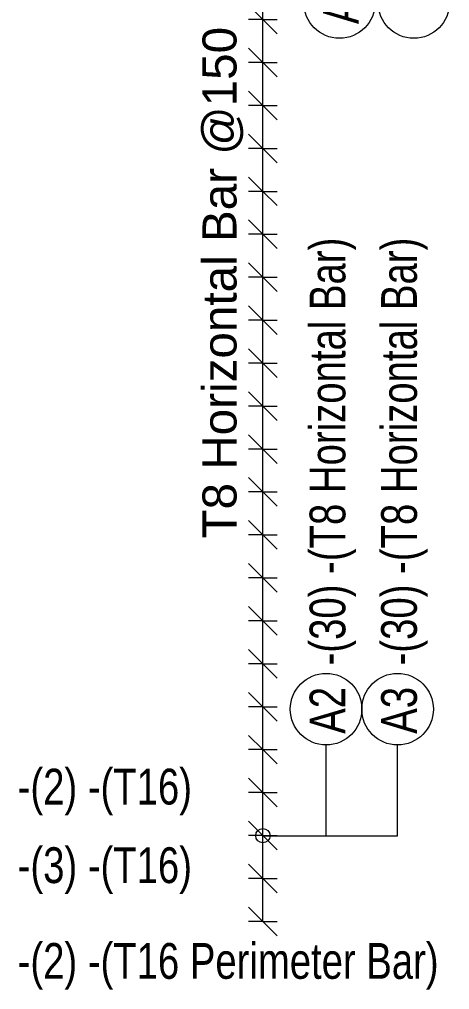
# Model space of a CAD drawing. Header units: millimetres. Extents: x -8986 to 3673, y -4076 to 6166.
# Drawn here: x -4183 to -2679, y -1599 to 1789 of the extents above; entities that cross this region are included whole.
import ezdxf

# ---------------------------------------------------------------- set-up
doc = ezdxf.new("R2010")
doc.units = ezdxf.units.MM
for name, color, linetype, lineweight in [('A-ANNO-DIMS', 211, 'Continuous', 9), ('A-ANNO-DIMS-50', 211, 'Continuous', 9), ('S-RBAR-IDEN', 171, 'Continuous', 9)]:
    doc.layers.add(name, color=color, linetype=linetype, lineweight=lineweight)
doc.styles.add('Arial_1', font='arial.ttf', dxfattribs={"height": 119.0625})
doc.styles.add('Nirmala UI Semilight', font='NirmalaS.ttf', dxfattribs={"width": 0.8, "height": 125})
doc.dimstyles.new('Arrow_Filled_-_2_5_NI_UI_1', dxfattribs={"dimscale": 304.8, "dimtxt": 130.920493, "dimasz": 0.328084, "dimexe": 0.164042, "dimexo": 0.0625, "dimgap": 0.164042, "dimtad": 1, "dimdec": 4, "dimzin": 0, "dimdsep": 46, "dimtxsty": 'Arial_1', "dimblk1": 'OBLIQUE', "dimblk2": 'OBLIQUE', "dimsah": 1, "dimcen": 0.09, "dimazin": 0, "dimtfac": 1, "dimtdec": 4, "dimtix": 1, "dimtmove": 0, "dimatfit": 3, "dimfxl": 0.164042, "dimfxlon": 1, "dimtvp": 1, "dimtolj": 1, "dimtzin": 0, "dimarcsym": 2})

# ---------------------------------------------------------------- blocks, each defined once
blk = doc.blocks.new('M_Rebar Tag_rfa MARK - DOT 1 MM-794228-Elevation Front 1')
at = {"layer": 'S-RBAR-IDEN'}
blk.add_circle((-4935.3, 5538.6), 125, dxfattribs=at)
blk = doc.blocks.new('DIMBLOCK152-Elevation Front 1')
at = {"layer": 'A-ANNO-DIMS-50'}
for p, q in [((-3332.2, -1211), (-3382.2, -1161)), ((-3332.2, -1211), (-3382.2, -1211)), ((-3332.2, -1361), (-3332.2, -1211)), ((-3332.2, -1211), (-3282.2, -1261)), ((-3332.2, -1211), (-3282.2, -1211)), ((-3332.2, -1361), (-3382.2, -1311)), ((-3332.2, -1361), (-3382.2, -1361)), ((-3332.2, -1361), (-3282.2, -1411)), ((-3332.2, -1361), (-3282.2, -1361))]:
    blk.add_line(p, q, dxfattribs=at)
blk = doc.blocks.new('_Oblique')
at = {"color": 0, "linetype": 'ByBlock', "lineweight": -2}
blk.add_line((-0.5, -0.5), (0.5, 0.5), dxfattribs=at)
blk = doc.blocks.new('DIMBLOCK153-Elevation Front 1')
at = {"layer": 'A-ANNO-DIMS-50'}
for p, q in [((-3332.2, -1061.1), (-3382.2, -1011.1)), ((-3332.2, -1061.1), (-3382.2, -1061.1)), ((-3332.2, -1211), (-3332.2, -1061.1)), ((-3332.2, -1061.1), (-3282.2, -1111.1)), ((-3332.2, -1061.1), (-3282.2, -1061.1)), ((-3332.2, -1211), (-3382.2, -1161)), ((-3332.2, -1211), (-3382.2, -1211)), ((-3332.2, -1211), (-3282.2, -1261)), ((-3332.2, -1211), (-3282.2, -1211))]:
    blk.add_line(p, q, dxfattribs=at)
blk = doc.blocks.new('DIMBLOCK154-Elevation Front 1')
at = {"layer": 'A-ANNO-DIMS-50'}
for p, q in [((-3332.2, -911.1), (-3382.2, -861.1)), ((-3332.2, -911.1), (-3382.2, -911.1)), ((-3332.2, -1061.1), (-3332.2, -911.1)), ((-3332.2, -911.1), (-3282.2, -961.1)), ((-3332.2, -911.1), (-3282.2, -911.1)), ((-3332.2, -1061.1), (-3382.2, -1011.1)), ((-3332.2, -1061.1), (-3382.2, -1061.1)), ((-3332.2, -1061.1), (-3282.2, -1111.1)), ((-3332.2, -1061.1), (-3282.2, -1061.1))]:
    blk.add_line(p, q, dxfattribs=at)
blk = doc.blocks.new('DIMBLOCK155-Elevation Front 1')
at = {"layer": 'A-ANNO-DIMS-50'}
for p, q in [((-3332.2, -761.1), (-3382.2, -711.1)), ((-3332.2, -761.1), (-3382.2, -761.1)), ((-3332.2, -911.1), (-3332.2, -761.1)), ((-3332.2, -761.1), (-3282.2, -811.1)), ((-3332.2, -761.1), (-3282.2, -761.1)), ((-3332.2, -911.1), (-3382.2, -861.1)), ((-3332.2, -911.1), (-3382.2, -911.1)), ((-3332.2, -911.1), (-3282.2, -961.1)), ((-3332.2, -911.1), (-3282.2, -911.1))]:
    blk.add_line(p, q, dxfattribs=at)
blk = doc.blocks.new('DIMBLOCK156-Elevation Front 1')
at = {"layer": 'A-ANNO-DIMS-50'}
for p, q in [((-3332.2, -611.2), (-3382.2, -561.2)), ((-3332.2, -611.2), (-3382.2, -611.2)), ((-3332.2, -761.1), (-3332.2, -611.2)), ((-3332.2, -611.2), (-3282.2, -661.2)), ((-3332.2, -611.2), (-3282.2, -611.2)), ((-3332.2, -761.1), (-3382.2, -711.1)), ((-3332.2, -761.1), (-3382.2, -761.1)), ((-3332.2, -761.1), (-3282.2, -811.1)), ((-3332.2, -761.1), (-3282.2, -761.1))]:
    blk.add_line(p, q, dxfattribs=at)
blk = doc.blocks.new('DIMBLOCK157-Elevation Front 1')
at = {"layer": 'A-ANNO-DIMS-50'}
for p, q in [((-3332.2, -461.2), (-3382.2, -411.2)), ((-3332.2, -461.2), (-3382.2, -461.2)), ((-3332.2, -611.2), (-3332.2, -461.2)), ((-3332.2, -461.2), (-3282.2, -511.2)), ((-3332.2, -461.2), (-3282.2, -461.2)), ((-3332.2, -611.2), (-3382.2, -561.2)), ((-3332.2, -611.2), (-3382.2, -611.2)), ((-3332.2, -611.2), (-3282.2, -661.2)), ((-3332.2, -611.2), (-3282.2, -611.2))]:
    blk.add_line(p, q, dxfattribs=at)
blk = doc.blocks.new('DIMBLOCK158-Elevation Front 1')
at = {"layer": 'A-ANNO-DIMS-50'}
for p, q in [((-3332.2, -311.2), (-3382.2, -261.2)), ((-3332.2, -311.2), (-3382.2, -311.2)), ((-3332.2, -461.2), (-3332.2, -311.2)), ((-3332.2, -311.2), (-3282.2, -361.2)), ((-3332.2, -311.2), (-3282.2, -311.2)), ((-3332.2, -461.2), (-3382.2, -411.2)), ((-3332.2, -461.2), (-3382.2, -461.2)), ((-3332.2, -461.2), (-3282.2, -511.2)), ((-3332.2, -461.2), (-3282.2, -461.2))]:
    blk.add_line(p, q, dxfattribs=at)
blk = doc.blocks.new('DIMBLOCK159-Elevation Front 1')
at = {"layer": 'A-ANNO-DIMS-50'}
for p, q in [((-3332.2, -161.3), (-3382.2, -111.3)), ((-3332.2, -161.3), (-3382.2, -161.3)), ((-3332.2, -311.2), (-3332.2, -161.3)), ((-3332.2, -161.3), (-3282.2, -211.3)), ((-3332.2, -161.3), (-3282.2, -161.3)), ((-3332.2, -311.2), (-3382.2, -261.2)), ((-3332.2, -311.2), (-3382.2, -311.2)), ((-3332.2, -311.2), (-3282.2, -361.2)), ((-3332.2, -311.2), (-3282.2, -311.2))]:
    blk.add_line(p, q, dxfattribs=at)
blk = doc.blocks.new('DIMBLOCK160-Elevation Front 1')
at = {"layer": 'A-ANNO-DIMS-50'}
for p, q in [((-3332.2, -11.3), (-3382.2, 38.7)), ((-3332.2, -11.3), (-3382.2, -11.3)), ((-3332.2, -161.3), (-3332.2, -11.3)), ((-3332.2, -11.3), (-3282.2, -61.3)), ((-3332.2, -11.3), (-3282.2, -11.3)), ((-3332.2, -161.3), (-3382.2, -111.3)), ((-3332.2, -161.3), (-3382.2, -161.3)), ((-3332.2, -161.3), (-3282.2, -211.3)), ((-3332.2, -161.3), (-3282.2, -161.3))]:
    blk.add_line(p, q, dxfattribs=at)
blk = doc.blocks.new('DIMBLOCK161-Elevation Front 1')
at = {"layer": 'A-ANNO-DIMS-50'}
for p, q in [((-3332.2, 138.7), (-3382.2, 188.7)), ((-3332.2, 138.7), (-3382.2, 138.7)), ((-3332.2, -11.3), (-3332.2, 138.7)), ((-3332.2, 138.7), (-3282.2, 88.7)), ((-3332.2, 138.7), (-3282.2, 138.7)), ((-3332.2, -11.3), (-3382.2, 38.7)), ((-3332.2, -11.3), (-3382.2, -11.3)), ((-3332.2, -11.3), (-3282.2, -61.3)), ((-3332.2, -11.3), (-3282.2, -11.3))]:
    blk.add_line(p, q, dxfattribs=at)
blk = doc.blocks.new('DIMBLOCK162-Elevation Front 1')
at = {"layer": 'A-ANNO-DIMS-50'}
for p, q in [((-3332.2, 288.6), (-3382.2, 338.6)), ((-3332.2, 288.6), (-3382.2, 288.6)), ((-3332.2, 138.7), (-3332.2, 288.6)), ((-3332.2, 288.6), (-3282.2, 238.6)), ((-3332.2, 288.6), (-3282.2, 288.6)), ((-3332.2, 138.7), (-3382.2, 188.7)), ((-3332.2, 138.7), (-3382.2, 138.7)), ((-3332.2, 138.7), (-3282.2, 88.7)), ((-3332.2, 138.7), (-3282.2, 138.7))]:
    blk.add_line(p, q, dxfattribs=at)
blk = doc.blocks.new('DIMBLOCK163-Elevation Front 1')
at = {"layer": 'A-ANNO-DIMS-50'}
for p, q in [((-3332.2, 438.6), (-3382.2, 488.6)), ((-3332.2, 438.6), (-3382.2, 438.6)), ((-3332.2, 288.6), (-3332.2, 438.6)), ((-3332.2, 438.6), (-3282.2, 388.6)), ((-3332.2, 438.6), (-3282.2, 438.6)), ((-3332.2, 288.6), (-3382.2, 338.6)), ((-3332.2, 288.6), (-3382.2, 288.6)), ((-3332.2, 288.6), (-3282.2, 238.6)), ((-3332.2, 288.6), (-3282.2, 288.6))]:
    blk.add_line(p, q, dxfattribs=at)
blk = doc.blocks.new('DIMBLOCK164-Elevation Front 1')
at = {"layer": 'A-ANNO-DIMS-50'}
for p, q in [((-3332.2, 588.6), (-3382.2, 638.6)), ((-3332.2, 588.6), (-3382.2, 588.6)), ((-3332.2, 438.6), (-3332.2, 588.6)), ((-3332.2, 588.6), (-3282.2, 538.6)), ((-3332.2, 588.6), (-3282.2, 588.6)), ((-3332.2, 438.6), (-3382.2, 488.6)), ((-3332.2, 438.6), (-3382.2, 438.6)), ((-3332.2, 438.6), (-3282.2, 388.6)), ((-3332.2, 438.6), (-3282.2, 438.6))]:
    blk.add_line(p, q, dxfattribs=at)
blk = doc.blocks.new('DIMBLOCK165-Elevation Front 1')
at = {"layer": 'A-ANNO-DIMS-50'}
for p, q in [((-3332.2, 738.5), (-3382.2, 788.5)), ((-3332.2, 738.5), (-3382.2, 738.5)), ((-3332.2, 588.6), (-3332.2, 738.5)), ((-3332.2, 738.5), (-3282.2, 688.5)), ((-3332.2, 738.5), (-3282.2, 738.5)), ((-3332.2, 588.6), (-3382.2, 638.6)), ((-3332.2, 588.6), (-3382.2, 588.6)), ((-3332.2, 588.6), (-3282.2, 538.6)), ((-3332.2, 588.6), (-3282.2, 588.6))]:
    blk.add_line(p, q, dxfattribs=at)
blk = doc.blocks.new('DIMBLOCK166-Elevation Front 1')
at = {"layer": 'A-ANNO-DIMS-50'}
for p, q in [((-3332.2, 888.5), (-3382.2, 938.5)), ((-3332.2, 888.5), (-3382.2, 888.5)), ((-3332.2, 738.5), (-3332.2, 888.5)), ((-3332.2, 888.5), (-3282.2, 838.5)), ((-3332.2, 888.5), (-3282.2, 888.5)), ((-3332.2, 738.5), (-3382.2, 788.5)), ((-3332.2, 738.5), (-3382.2, 738.5)), ((-3332.2, 738.5), (-3282.2, 688.5)), ((-3332.2, 738.5), (-3282.2, 738.5))]:
    blk.add_line(p, q, dxfattribs=at)
blk = doc.blocks.new('DIMBLOCK167-Elevation Front 1')
at = {"layer": 'A-ANNO-DIMS-50'}
for p, q in [((-3332.2, 1038.4), (-3382.2, 1088.4)), ((-3332.2, 1038.4), (-3382.2, 1038.4)), ((-3332.2, 888.5), (-3332.2, 1038.4)), ((-3332.2, 1038.4), (-3282.2, 988.4)), ((-3332.2, 1038.4), (-3282.2, 1038.4)), ((-3332.2, 888.5), (-3382.2, 938.5)), ((-3332.2, 888.5), (-3382.2, 888.5)), ((-3332.2, 888.5), (-3282.2, 838.5)), ((-3332.2, 888.5), (-3282.2, 888.5))]:
    blk.add_line(p, q, dxfattribs=at)
blk = doc.blocks.new('DIMBLOCK168-Elevation Front 1')
at = {"layer": 'A-ANNO-DIMS-50'}
for p, q in [((-3332.2, 1188.4), (-3382.2, 1238.4)), ((-3332.2, 1188.4), (-3382.2, 1188.4)), ((-3332.2, 1038.4), (-3332.2, 1188.4)), ((-3332.2, 1188.4), (-3282.2, 1138.4)), ((-3332.2, 1188.4), (-3282.2, 1188.4)), ((-3332.2, 1038.4), (-3382.2, 1088.4)), ((-3332.2, 1038.4), (-3382.2, 1038.4)), ((-3332.2, 1038.4), (-3282.2, 988.4)), ((-3332.2, 1038.4), (-3282.2, 1038.4))]:
    blk.add_line(p, q, dxfattribs=at)
blk = doc.blocks.new('DIMBLOCK169-Elevation Front 1')
at = {"layer": 'A-ANNO-DIMS-50'}
for p, q in [((-3332.2, 1338.4), (-3382.2, 1388.4)), ((-3332.2, 1338.4), (-3382.2, 1338.4)), ((-3332.2, 1188.4), (-3332.2, 1338.4)), ((-3332.2, 1338.4), (-3282.2, 1288.4)), ((-3332.2, 1338.4), (-3282.2, 1338.4)), ((-3332.2, 1188.4), (-3382.2, 1238.4)), ((-3332.2, 1188.4), (-3382.2, 1188.4)), ((-3332.2, 1188.4), (-3282.2, 1138.4)), ((-3332.2, 1188.4), (-3282.2, 1188.4))]:
    blk.add_line(p, q, dxfattribs=at)
blk = doc.blocks.new('DIMBLOCK170-Elevation Front 1')
at = {"layer": 'A-ANNO-DIMS-50'}
for p, q in [((-3332.2, 1488.3), (-3382.2, 1538.3)), ((-3332.2, 1488.3), (-3382.2, 1488.3)), ((-3332.2, 1338.4), (-3332.2, 1488.3)), ((-3332.2, 1488.3), (-3282.2, 1438.3)), ((-3332.2, 1488.3), (-3282.2, 1488.3)), ((-3332.2, 1338.4), (-3382.2, 1388.4)), ((-3332.2, 1338.4), (-3382.2, 1338.4)), ((-3332.2, 1338.4), (-3282.2, 1288.4)), ((-3332.2, 1338.4), (-3282.2, 1338.4))]:
    blk.add_line(p, q, dxfattribs=at)
blk = doc.blocks.new('DIMBLOCK171-Elevation Front 1')
at = {"layer": 'A-ANNO-DIMS-50'}
for p, q in [((-3332.2, 1638.3), (-3382.2, 1688.3)), ((-3332.2, 1638.3), (-3382.2, 1638.3)), ((-3332.2, 1488.3), (-3332.2, 1638.3)), ((-3332.2, 1638.3), (-3282.2, 1588.3)), ((-3332.2, 1638.3), (-3282.2, 1638.3)), ((-3332.2, 1488.3), (-3382.2, 1538.3)), ((-3332.2, 1488.3), (-3382.2, 1488.3)), ((-3332.2, 1488.3), (-3282.2, 1438.3)), ((-3332.2, 1488.3), (-3282.2, 1488.3))]:
    blk.add_line(p, q, dxfattribs=at)
blk = doc.blocks.new('DIMBLOCK172-Elevation Front 1')
at = {"layer": 'A-ANNO-DIMS-50'}
for p, q in [((-3332.2, 1788.3), (-3382.2, 1838.3)), ((-3332.2, 1788.3), (-3382.2, 1788.3)), ((-3332.2, 1638.3), (-3332.2, 1788.3)), ((-3332.2, 1788.3), (-3282.2, 1738.3)), ((-3332.2, 1788.3), (-3282.2, 1788.3)), ((-3332.2, 1638.3), (-3382.2, 1688.3)), ((-3332.2, 1638.3), (-3382.2, 1638.3)), ((-3332.2, 1638.3), (-3282.2, 1588.3)), ((-3332.2, 1638.3), (-3282.2, 1638.3))]:
    blk.add_line(p, q, dxfattribs=at)
blk = doc.blocks.new('DIMBLOCK173-Elevation Front 1')
at = {"layer": 'A-ANNO-DIMS-50'}
for p, q in [((-3332.2, 1938.2), (-3382.2, 1988.2)), ((-3332.2, 1938.2), (-3382.2, 1938.2)), ((-3332.2, 1788.3), (-3332.2, 1938.2)), ((-3332.2, 1938.2), (-3282.2, 1888.2)), ((-3332.2, 1938.2), (-3282.2, 1938.2)), ((-3332.2, 1788.3), (-3382.2, 1838.3)), ((-3332.2, 1788.3), (-3382.2, 1788.3)), ((-3332.2, 1788.3), (-3282.2, 1738.3)), ((-3332.2, 1788.3), (-3282.2, 1788.3))]:
    blk.add_line(p, q, dxfattribs=at)
blk = doc.blocks.new('DIMBLOCK181-Elevation Front 1')
at = {"layer": 'A-ANNO-DIMS-50'}
for p, q in [((-3332.2, 2988), (-3382.2, 3038)), ((-3332.2, 2988), (-3382.2, 2988)), ((-3332.2, -1361), (-3332.2, 2988)), ((-3332.2, 2838), (-3332.2, 2988)), ((-3332.2, 2988), (-3282.2, 2938)), ((-3332.2, 2988), (-3282.2, 2988)), ((-3332.2, 2838), (-3382.2, 2888)), ((-3332.2, 2838), (-3382.2, 2838)), ((-3332.2, 2688.1), (-3332.2, 2838)), ((-3332.2, 2838), (-3282.2, 2788)), ((-3332.2, 2838), (-3282.2, 2838)), ((-3332.2, 2688.1), (-3382.2, 2738.1)), ((-3332.2, 2688.1), (-3382.2, 2688.1)), ((-3332.2, 2538.1), (-3332.2, 2688.1)), ((-3332.2, 2688.1), (-3282.2, 2638.1)), ((-3332.2, 2688.1), (-3282.2, 2688.1)), ((-3332.2, 2538.1), (-3382.2, 2588.1)), ((-3332.2, 2538.1), (-3382.2, 2538.1)), ((-3332.2, 2388.1), (-3332.2, 2538.1)), ((-3332.2, 2538.1), (-3282.2, 2488.1)), ((-3332.2, 2538.1), (-3282.2, 2538.1)), ((-3332.2, 2388.1), (-3382.2, 2438.1)), ((-3332.2, 2388.1), (-3382.2, 2388.1)), ((-3332.2, 2238.2), (-3332.2, 2388.1)), ((-3332.2, 2388.1), (-3282.2, 2338.1)), ((-3332.2, 2388.1), (-3282.2, 2388.1)), ((-3332.2, 2238.2), (-3382.2, 2288.2)), ((-3332.2, 2238.2), (-3382.2, 2238.2)), ((-3332.2, 2088.2), (-3332.2, 2238.2)), ((-3332.2, 2238.2), (-3282.2, 2188.2)), ((-3332.2, 2238.2), (-3282.2, 2238.2)), ((-3332.2, 2088.2), (-3382.2, 2138.2)), ((-3332.2, 2088.2), (-3382.2, 2088.2)), ((-3332.2, 1938.2), (-3332.2, 2088.2)), ((-3332.2, 2088.2), (-3282.2, 2038.2)), ((-3332.2, 2088.2), (-3282.2, 2088.2)), ((-3332.2, 1938.2), (-3382.2, 1988.2)), ((-3332.2, 1938.2), (-3382.2, 1938.2)), ((-3332.2, 1788.3), (-3332.2, 1938.2)), ((-3332.2, 1938.2), (-3282.2, 1888.2)), ((-3332.2, 1938.2), (-3282.2, 1938.2)), ((-3332.2, 1788.3), (-3382.2, 1838.3)), ((-3332.2, 1788.3), (-3382.2, 1788.3)), ((-3332.2, 1638.3), (-3332.2, 1788.3)), ((-3332.2, 1788.3), (-3282.2, 1738.3)), ((-3332.2, 1788.3), (-3282.2, 1788.3)), ((-3332.2, 1638.3), (-3382.2, 1688.3)), ((-3332.2, 1638.3), (-3382.2, 1638.3)), ((-3332.2, 1488.3), (-3332.2, 1638.3)), ((-3332.2, 1638.3), (-3282.2, 1588.3)), ((-3332.2, 1638.3), (-3282.2, 1638.3)), ((-3332.2, 1488.3), (-3382.2, 1538.3)), ((-3332.2, 1488.3), (-3382.2, 1488.3)), ((-3332.2, 1338.4), (-3332.2, 1488.3)), ((-3332.2, 1488.3), (-3282.2, 1438.3)), ((-3332.2, 1488.3), (-3282.2, 1488.3)), ((-3332.2, 1338.4), (-3382.2, 1388.4)), ((-3332.2, 1338.4), (-3382.2, 1338.4)), ((-3332.2, 1188.4), (-3332.2, 1338.4)), ((-3332.2, 1338.4), (-3282.2, 1288.4)), ((-3332.2, 1338.4), (-3282.2, 1338.4)), ((-3332.2, 1188.4), (-3382.2, 1238.4)), ((-3332.2, 1188.4), (-3382.2, 1188.4)), ((-3332.2, 1038.4), (-3332.2, 1188.4)), ((-3332.2, 1188.4), (-3282.2, 1138.4)), ((-3332.2, 1188.4), (-3282.2, 1188.4)), ((-3332.2, 1038.4), (-3382.2, 1088.4)), ((-3332.2, 1038.4), (-3382.2, 1038.4)), ((-3332.2, 888.5), (-3332.2, 1038.4)), ((-3332.2, 1038.4), (-3282.2, 988.4)), ((-3332.2, 1038.4), (-3282.2, 1038.4)), ((-3332.2, 888.5), (-3382.2, 938.5)), ((-3332.2, 888.5), (-3382.2, 888.5)), ((-3332.2, 738.5), (-3332.2, 888.5)), ((-3332.2, 888.5), (-3282.2, 838.5)), ((-3332.2, 888.5), (-3282.2, 888.5)), ((-3332.2, 738.5), (-3382.2, 788.5)), ((-3332.2, 738.5), (-3382.2, 738.5)), ((-3332.2, 588.6), (-3332.2, 738.5)), ((-3332.2, 738.5), (-3282.2, 688.5)), ((-3332.2, 738.5), (-3282.2, 738.5)), ((-3332.2, 588.6), (-3382.2, 638.6)), ((-3332.2, 588.6), (-3382.2, 588.6)), ((-3332.2, 438.6), (-3332.2, 588.6)), ((-3332.2, 588.6), (-3282.2, 538.6)), ((-3332.2, 588.6), (-3282.2, 588.6)), ((-3332.2, 438.6), (-3382.2, 488.6)), ((-3332.2, 438.6), (-3382.2, 438.6)), ((-3332.2, 288.6), (-3332.2, 438.6)), ((-3332.2, 438.6), (-3282.2, 388.6)), ((-3332.2, 438.6), (-3282.2, 438.6)), ((-3332.2, 288.6), (-3382.2, 338.6)), ((-3332.2, 288.6), (-3382.2, 288.6)), ((-3332.2, 138.7), (-3332.2, 288.6)), ((-3332.2, 288.6), (-3282.2, 238.6)), ((-3332.2, 288.6), (-3282.2, 288.6)), ((-3332.2, 138.7), (-3382.2, 188.7)), ((-3332.2, 138.7), (-3382.2, 138.7)), ((-3332.2, -11.3), (-3332.2, 138.7)), ((-3332.2, 138.7), (-3282.2, 88.7)), ((-3332.2, 138.7), (-3282.2, 138.7)), ((-3332.2, -11.3), (-3382.2, 38.7)), ((-3332.2, -11.3), (-3382.2, -11.3)), ((-3332.2, -161.3), (-3332.2, -11.3)), ((-3332.2, -11.3), (-3282.2, -61.3)), ((-3332.2, -11.3), (-3282.2, -11.3)), ((-3332.2, -161.3), (-3382.2, -111.3)), ((-3332.2, -161.3), (-3382.2, -161.3)), ((-3332.2, -311.2), (-3332.2, -161.3)), ((-3332.2, -161.3), (-3282.2, -211.3)), ((-3332.2, -161.3), (-3282.2, -161.3)), ((-3332.2, -311.2), (-3382.2, -261.2)), ((-3332.2, -311.2), (-3382.2, -311.2)), ((-3332.2, -461.2), (-3332.2, -311.2)), ((-3332.2, -311.2), (-3282.2, -361.2)), ((-3332.2, -311.2), (-3282.2, -311.2)), ((-3332.2, -461.2), (-3382.2, -411.2)), ((-3332.2, -461.2), (-3382.2, -461.2)), ((-3332.2, -611.2), (-3332.2, -461.2)), ((-3332.2, -461.2), (-3282.2, -511.2)), ((-3332.2, -461.2), (-3282.2, -461.2)), ((-3332.2, -611.2), (-3382.2, -561.2)), ((-3332.2, -611.2), (-3382.2, -611.2)), ((-3332.2, -761.1), (-3332.2, -611.2)), ((-3332.2, -611.2), (-3282.2, -661.2)), ((-3332.2, -611.2), (-3282.2, -611.2)), ((-3332.2, -761.1), (-3382.2, -711.1)), ((-3332.2, -761.1), (-3382.2, -761.1)), ((-3332.2, -911.1), (-3332.2, -761.1)), ((-3332.2, -761.1), (-3282.2, -811.1)), ((-3332.2, -761.1), (-3282.2, -761.1)), ((-3332.2, -911.1), (-3382.2, -861.1)), ((-3332.2, -911.1), (-3382.2, -911.1)), ((-3332.2, -1061.1), (-3332.2, -911.1)), ((-3332.2, -911.1), (-3282.2, -961.1)), ((-3332.2, -911.1), (-3282.2, -911.1)), ((-3332.2, -1061.1), (-3382.2, -1011.1)), ((-3332.2, -1061.1), (-3382.2, -1061.1)), ((-3332.2, -1211), (-3332.2, -1061.1)), ((-3332.2, -1061.1), (-3282.2, -1111.1)), ((-3332.2, -1061.1), (-3282.2, -1061.1)), ((-3332.2, -1211), (-3382.2, -1161)), ((-3332.2, -1211), (-3382.2, -1211)), ((-3332.2, -1361), (-3332.2, -1211)), ((-3332.2, -1211), (-3282.2, -1261)), ((-3332.2, -1211), (-3282.2, -1211)), ((-3332.2, -1361), (-3382.2, -1311)), ((-3332.2, -1361), (-3382.2, -1361)), ((-3332.2, -1361), (-3282.2, -1411)), ((-3332.2, -1361), (-3282.2, -1361))]:
    blk.add_line(p, q, dxfattribs=at)
blk = doc.blocks.new('_None')

msp = doc.modelspace()

# ---------------------------------------------------------------- linework, layer by layer
at = {"layer": 'S-RBAR-IDEN'}
for p, q in [((-3111.19274, -1061.62239), (-3111.19274, -744.6997)), ((-2861.19274, -1061.62239), (-2861.19274, -744.6997)), ((-3332.24381, -1061.62239), (-3111.19274, -1061.62239)), ((-3332.24381, -1061.62239), (-2861.19274, -1061.62239))]:
    msp.add_line(p, q, dxfattribs=at)
msp.add_circle((-3332.24381, -1061.62239), 25, dxfattribs=at)
msp.add_circle((-3332.24381, -1061.62239), 25, dxfattribs=at)

# ---------------------------------------------------------------- block references
at = {"layer": 'S-RBAR-IDEN', "rotation": 89.99999999999991}
for p in [(2474.22912, 6782.9896), (2734.0664, 6782.9896), (2427.36192, 4315.61159), (2677.36192, 4315.61159)]:
    msp.add_blockref('M_Rebar Tag_rfa MARK - DOT 1 MM-794228-Elevation Front 1', p, dxfattribs=at)

# ---------------------------------------------------------------- texts
at = {"layer": 'S-RBAR-IDEN', "char_height": 125, "attachment_point": 1, "rotation": 90, "style": 'Nirmala UI Semilight'}
for s, insert, width in [('A1', (-3121.92792, 1772.31685), 173.1645), ('-(30) -(T8 Horizontal Bar)', (-3168.79512, -466.93552), 1824.64075), ('-(30) -(T8 Horizontal Bar)', (-2918.79512, -466.93552), 1824.64075), ('A2', (-3168.79512, -705.66116), 198.8185), ('A3', (-2918.79512, -705.66116), 198.8185)]:
    msp.add_mtext(s, dxfattribs=dict(at, insert=insert, width=width))
at = {"layer": 'S-RBAR-IDEN', "char_height": 125, "attachment_point": 1, "style": 'Nirmala UI Semilight'}
for s, insert, width in [('-(2) -(T16)', (-4189.14829, -827.61325), 705.485), ('-(3) -(T16)', (-4189.14829, -1102.00915), 705.485), ('-(2) -(T16 Perimeter Bar)', (-4189.14829, -1436.29319), 1747.67875)]:
    msp.add_mtext(s, dxfattribs=dict(at, insert=insert, width=width))

# ---------------------------------------------------------------- dimensions: what is measured, and where the dimension line sits
at = {"layer": 'A-ANNO-DIMS'}
for base, p1, p2, text, override, picture, middle in [((-3332.1606, 2988), (-3382.1606, -1361), (-3382.1606, 2988), '4349', {"dimpost": '<>', "dimblk1": 'None', "dimblk2": 'None', "dimsah": 1, "dimfxl": 4349}, 'DIMBLOCK181-Elevation Front 1', (-3442.9913, 813.5)), ((-3332.1606, 1938.24138), (-3382.1606, 1788.27586), (-3382.1606, 1938.24138), ' ', {"dimpost": '<>', "dimfxl": 149.965517}, 'DIMBLOCK173-Elevation Front 1', (-3332.1606, 1863.25862)), ((-3332.1606, 1788.27586), (-3382.1606, 1638.31034), (-3382.1606, 1788.27586), ' ', {"dimpost": '<>', "dimfxl": 149.965517}, 'DIMBLOCK172-Elevation Front 1', (-3332.1606, 1713.2931)), ((-3332.1606, 1638.31034), (-3382.1606, 1488.34483), (-3382.1606, 1638.31034), ' ', {"dimpost": '<>', "dimfxl": 149.965517}, 'DIMBLOCK171-Elevation Front 1', (-3332.1606, 1563.32759)), ((-3332.1606, 1488.34483), (-3382.1606, 1338.37931), (-3382.1606, 1488.34483), ' ', {"dimpost": '<>', "dimfxl": 149.965517}, 'DIMBLOCK170-Elevation Front 1', (-3332.1606, 1413.36207)), ((-3332.1606, 1338.37931), (-3382.1606, 1188.41379), (-3382.1606, 1338.37931), ' ', {"dimpost": '<>', "dimfxl": 149.965517}, 'DIMBLOCK169-Elevation Front 1', (-3332.1606, 1263.39655)), ((-3332.1606, 1188.41379), (-3382.1606, 1038.44828), (-3382.1606, 1188.41379), ' ', {"dimpost": '<>', "dimfxl": 149.965517}, 'DIMBLOCK168-Elevation Front 1', (-3332.1606, 1113.43103)), ((-3332.1606, 1038.44828), (-3382.1606, 888.48276), (-3382.1606, 1038.44828), ' ', {"dimpost": '<>', "dimfxl": 149.965517}, 'DIMBLOCK167-Elevation Front 1', (-3332.1606, 963.46552)), ((-3332.1606, 888.48276), (-3382.1606, 738.51724), (-3382.1606, 888.48276), ' ', {"dimpost": '<>', "dimfxl": 149.965517}, 'DIMBLOCK166-Elevation Front 1', (-3332.1606, 813.5)), ((-3332.1606, 738.51724), (-3382.1606, 588.55172), (-3382.1606, 738.51724), ' ', {"dimpost": '<>', "dimfxl": 149.965517}, 'DIMBLOCK165-Elevation Front 1', (-3332.1606, 663.53448)), ((-3332.1606, 588.55172), (-3382.1606, 438.58621), (-3382.1606, 588.55172), ' ', {"dimpost": '<>', "dimfxl": 149.965517}, 'DIMBLOCK164-Elevation Front 1', (-3332.1606, 513.56897)), ((-3332.1606, 438.58621), (-3382.1606, 288.62069), (-3382.1606, 438.58621), ' ', {"dimpost": '<>', "dimfxl": 149.965517}, 'DIMBLOCK163-Elevation Front 1', (-3332.1606, 363.60345)), ((-3332.1606, 288.62069), (-3382.1606, 138.65517), (-3382.1606, 288.62069), ' ', {"dimpost": '<>', "dimfxl": 149.965517}, 'DIMBLOCK162-Elevation Front 1', (-3332.1606, 213.63793)), ((-3332.1606, 138.65517), (-3382.1606, -11.31034), (-3382.1606, 138.65517), ' ', {"dimpost": '<>', "dimfxl": 149.965517}, 'DIMBLOCK161-Elevation Front 1', (-3332.1606, 63.67241)), ((-3332.1606, -11.31034), (-3382.1606, -161.27586), (-3382.1606, -11.31034), ' ', {"dimpost": '<>', "dimfxl": 149.965517}, 'DIMBLOCK160-Elevation Front 1', (-3332.1606, -86.2931)), ((-3332.1606, -161.27586), (-3382.1606, -311.24138), (-3382.1606, -161.27586), ' ', {"dimpost": '<>', "dimfxl": 149.965517}, 'DIMBLOCK159-Elevation Front 1', (-3332.1606, -236.25862)), ((-3332.1606, -311.24138), (-3382.1606, -461.2069), (-3382.1606, -311.24138), ' ', {"dimpost": '<>', "dimfxl": 149.965517}, 'DIMBLOCK158-Elevation Front 1', (-3332.1606, -386.22414)), ((-3332.1606, -461.2069), (-3382.1606, -611.17241), (-3382.1606, -461.2069), ' ', {"dimpost": '<>', "dimfxl": 149.965517}, 'DIMBLOCK157-Elevation Front 1', (-3332.1606, -536.18966)), ((-3332.1606, -611.17241), (-3382.1606, -761.13793), (-3382.1606, -611.17241), ' ', {"dimpost": '<>', "dimfxl": 149.965517}, 'DIMBLOCK156-Elevation Front 1', (-3332.1606, -686.15517)), ((-3332.1606, -761.13793), (-3382.1606, -911.10345), (-3382.1606, -761.13793), ' ', {"dimpost": '<>', "dimfxl": 149.965517}, 'DIMBLOCK155-Elevation Front 1', (-3332.1606, -836.12069)), ((-3332.1606, -911.10345), (-3382.1606, -1061.06897), (-3382.1606, -911.10345), ' ', {"dimpost": '<>', "dimfxl": 149.965517}, 'DIMBLOCK154-Elevation Front 1', (-3332.1606, -986.08621)), ((-3332.1606, -1061.06897), (-3382.1606, -1211.03448), (-3382.1606, -1061.06897), ' ', {"dimpost": '<>', "dimfxl": 149.965517}, 'DIMBLOCK153-Elevation Front 1', (-3332.1606, -1136.05172)), ((-3332.1606, -1211.03448), (-3382.1606, -1361), (-3382.1606, -1211.03448), ' ', {"dimpost": '<>', "dimfxl": 149.965517}, 'DIMBLOCK152-Elevation Front 1', (-3332.1606, -1286.01724))]:
    dim = msp.add_linear_dim(base=base, p1=p1, p2=p2, angle=90, text=text, dimstyle='Arrow_Filled_-_2_5_NI_UI_1', override=override, dxfattribs=at)
    dim.commit()
    dim.dimension.update_dxf_attribs({"geometry": picture, "text_midpoint": middle})

# ---------------------------------------------------------------- next in the draw order: texts
at = {"layer": 'S-RBAR-IDEN', "insert": (-3543.33624, -23.96162), "char_height": 119.0625, "width": 2577.4253125, "attachment_point": 1, "rotation": 90, "style": 'Arial_1', "bg_fill": 3, "box_fill_scale": 0, "bg_fill_color": 256, "bg_fill_true_color": 3254780160, "bg_fill_transparency": 256}
msp.add_mtext('T8 Horizontal Bar @150 mm', dxfattribs=at)

doc.saveas('drawing.dxf')
